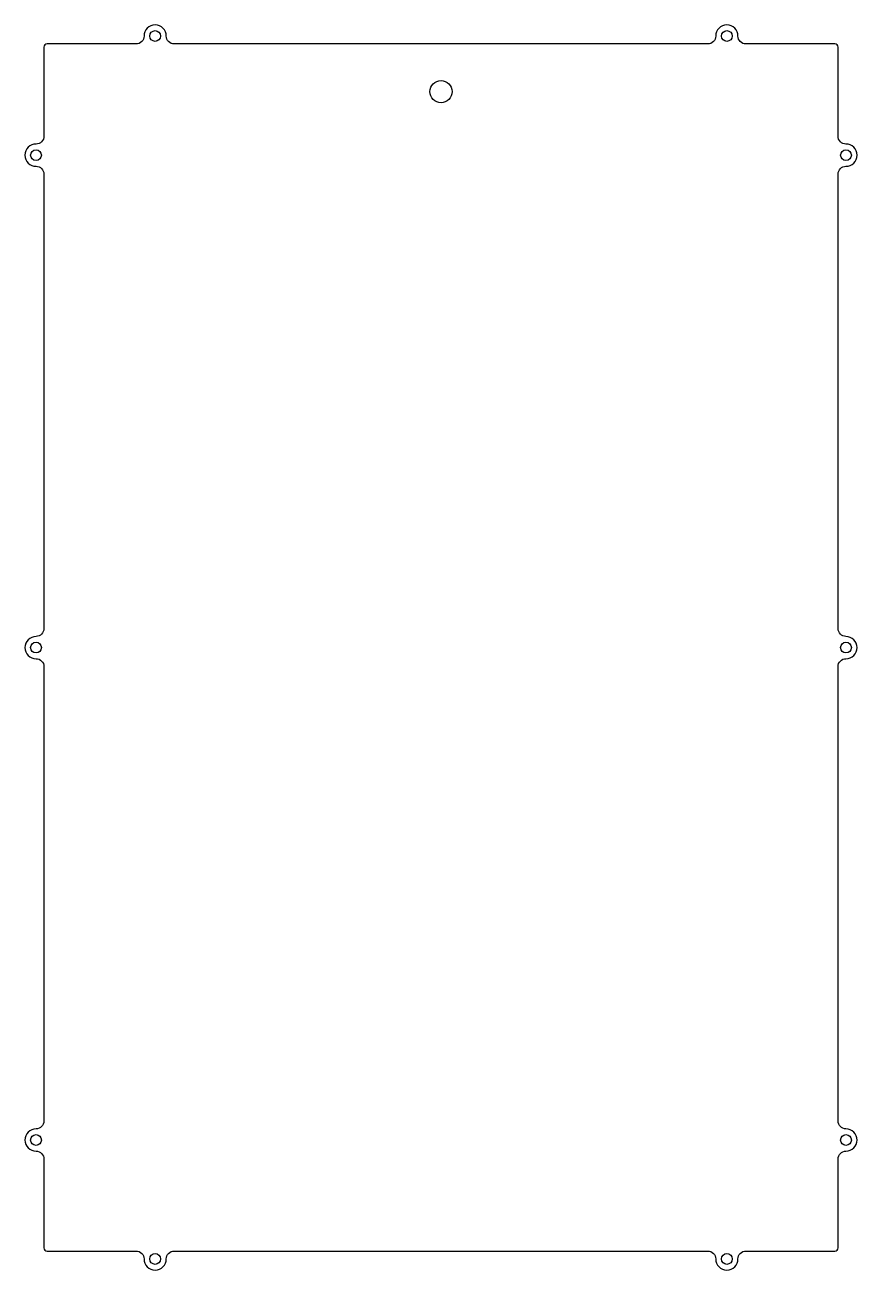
# Model space of a CAD drawing. Header units: millimetres. Extents: x -116 to 146, y -88 to 304.
import ezdxf

# ---------------------------------------------------------------- set-up
doc = ezdxf.new("R2010")
doc.units = ezdxf.units.MM
doc.layers.get('0').update_dxf_attribs({"linetype": 'CONTINUOUS'})

msp = doc.modelspace()

# ---------------------------------------------------------------- linework, layer by layer
msp.add_lwpolyline([(139, -81.84, 0.414214), (140, -80.84), (140, -52.9, -0.414207), (142.5, -50.4, 1), (142.5, -43.4, -0.414201), (140, -40.9), (140, 102.1, -0.414228), (142.5, 104.6, 1), (142.5, 111.6, -0.414198), (140, 114.1), (140, 257.1, -0.414212), (142.5, 259.6, 1), (142.5, 266.6, -0.414214), (140, 269.1), (140, 297.1, 0.414214), (139, 298.1), (111, 298.1, -0.414213), (108.5, 300.6, 1), (101.5, 300.6, -0.414214), (99, 298.1), (15, 298.1), (-69, 298.1, -0.414214), (-71.5, 300.6, 0.999999), (-78.5, 300.6, -0.414214), (-81, 298.1), (-109, 298.1, 0.414214), (-110, 297.1), (-110, 269.1, -0.414214), (-112.5, 266.6, 1), (-112.5, 259.6, -0.414212), (-110, 257.1), (-110, 114.1, -0.414199), (-112.5, 111.6, 0.999999), (-112.5, 104.6, -0.414228), (-110, 102.1), (-110, -40.9, -0.414207), (-112.5, -43.4, 0.999985), (-112.5, -50.4, -0.414214), (-110, -52.9), (-110, -80.84, 0.414214), (-109, -81.84), (-81, -81.84, -0.414214), (-78.5, -84.34, 0.999999), (-71.5, -84.34, -0.414214), (-69, -81.84), (15, -81.84), (99, -81.84, -0.414213), (101.5, -84.34, 1), (108.5, -84.34, -0.414214), (111, -81.84)], format="xyb", close=True)
msp.add_lwpolyline([(139, -81.84, 0.414214), (140, -80.84), (140, -52.9, -0.414207), (142.5, -50.4, 1), (142.5, -43.4, -0.414201), (140, -40.9), (140, 102.1, -0.414228), (142.5, 104.6, 1), (142.5, 111.6, -0.414198), (140, 114.1), (140, 257.1, -0.414212), (142.5, 259.6, 1), (142.5, 266.6, -0.414214), (140, 269.1), (140, 297.1, 0.414214), (139, 298.1), (111, 298.1, -0.414213), (108.5, 300.6, 1), (101.5, 300.6, -0.414214), (99, 298.1), (15, 298.1), (-69, 298.1, -0.414214), (-71.5, 300.6, 0.999999), (-78.5, 300.6, -0.414214), (-81, 298.1), (-109, 298.1, 0.414214), (-110, 297.1), (-110, 269.1, -0.414214), (-112.5, 266.6, 1), (-112.5, 259.6, -0.414212), (-110, 257.1), (-110, 114.1, -0.414199), (-112.5, 111.6, 0.999999), (-112.5, 104.6, -0.414228), (-110, 102.1), (-110, -40.9, -0.414207), (-112.5, -43.4, 0.999985), (-112.5, -50.4, -0.414214), (-110, -52.9), (-110, -80.84, 0.414214), (-109, -81.84), (-81, -81.84, -0.414214), (-78.5, -84.34, 0.999999), (-71.5, -84.34, -0.414214), (-69, -81.84), (15, -81.84), (99, -81.84, -0.414213), (101.5, -84.34, 1), (108.5, -84.34, -0.414214), (111, -81.84)], format="xyb", close=True)
for centre, radius in [((-75, 300.6), 1.7), ((-75, 300.6), 1.7), ((105, 300.6), 1.7), ((105, 300.6), 1.7), ((15, 283.1), 3.5), ((-112.5, 263.1), 1.7), ((-112.5, 263.1), 1.7), ((142.5, 263.1), 1.7), ((142.5, 263.1), 1.7), ((-112.5, 108.1), 1.7), ((-112.5, 108.1), 1.7), ((142.5, 108.1), 1.7), ((142.5, 108.1), 1.7), ((-112.5, -46.9), 1.7), ((-112.5, -46.9), 1.7), ((142.5, -46.9), 1.7), ((142.5, -46.9), 1.7), ((-75, -84.34), 1.7), ((-75, -84.34), 1.7), ((105, -84.34), 1.7), ((105, -84.34), 1.7)]:
    msp.add_circle(centre, radius)

doc.saveas('drawing.dxf')
